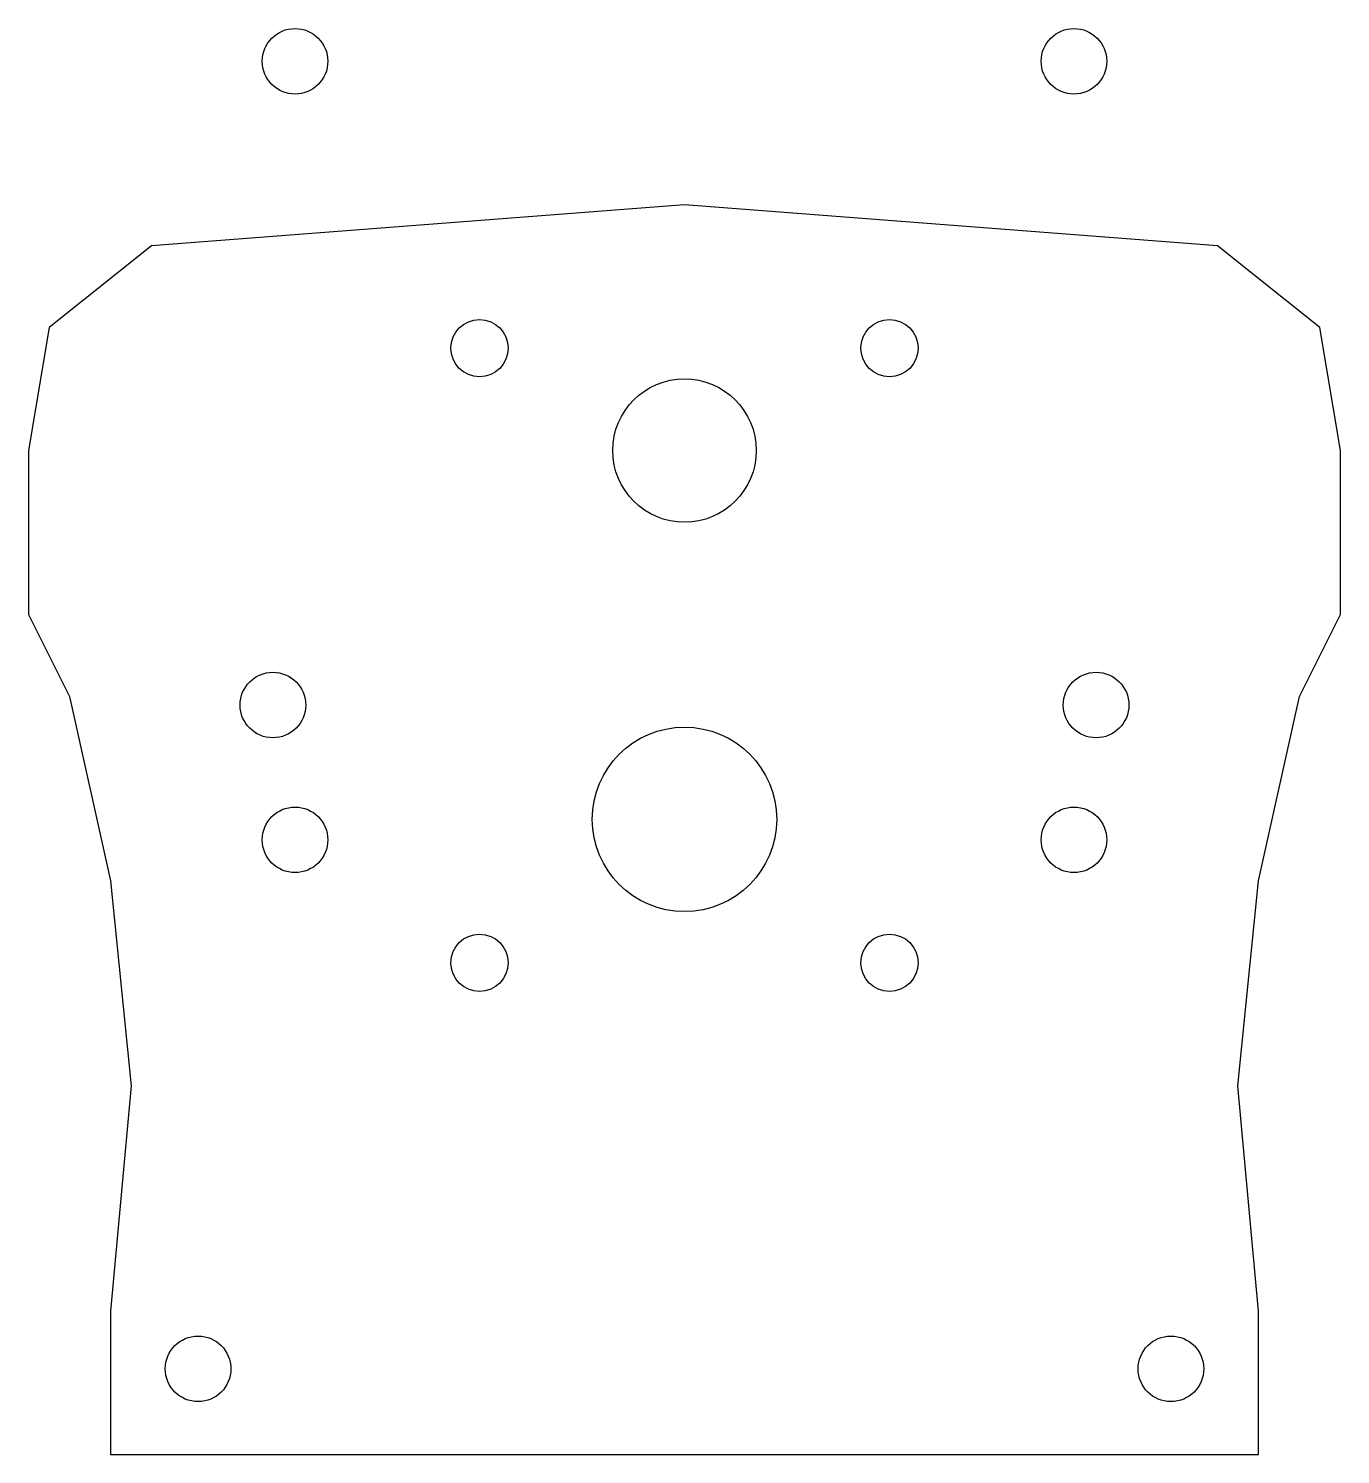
# Model space of a CAD drawing. Extents: x -32 to 32, y 37 to 106.6.
import ezdxf

# ---------------------------------------------------------------- set-up
doc = ezdxf.new("R2010")
doc.units = 0

msp = doc.modelspace()

# ---------------------------------------------------------------- linework, layer by layer
msp.add_lwpolyline([(-28, 37), (28, 37), (28, 44), (27, 55), (28, 65), (30, 74), (32, 78), (32, 86), (31, 92), (26, 96), (0, 98), (-26, 96), (-31, 92), (-32, 86), (-32, 78), (-30, 74), (-28, 65), (-27, 55), (-28, 44)], close=True)
for centre, radius in [((-19, 105), 1.6), ((19, 105), 1.6), ((-10, 91), 1.4), ((10, 91), 1.4), ((0, 86), 3.5), ((-20.08, 73.58), 1.6), ((20.08, 73.58), 1.6), ((0, 68), 4.5), ((-19, 67), 1.6), ((19, 67), 1.6), ((-10, 61), 1.4), ((10, 61), 1.4), ((-23.73, 41.18), 1.6), ((23.73, 41.18), 1.6)]:
    msp.add_circle(centre, radius)

doc.saveas('drawing.dxf')
